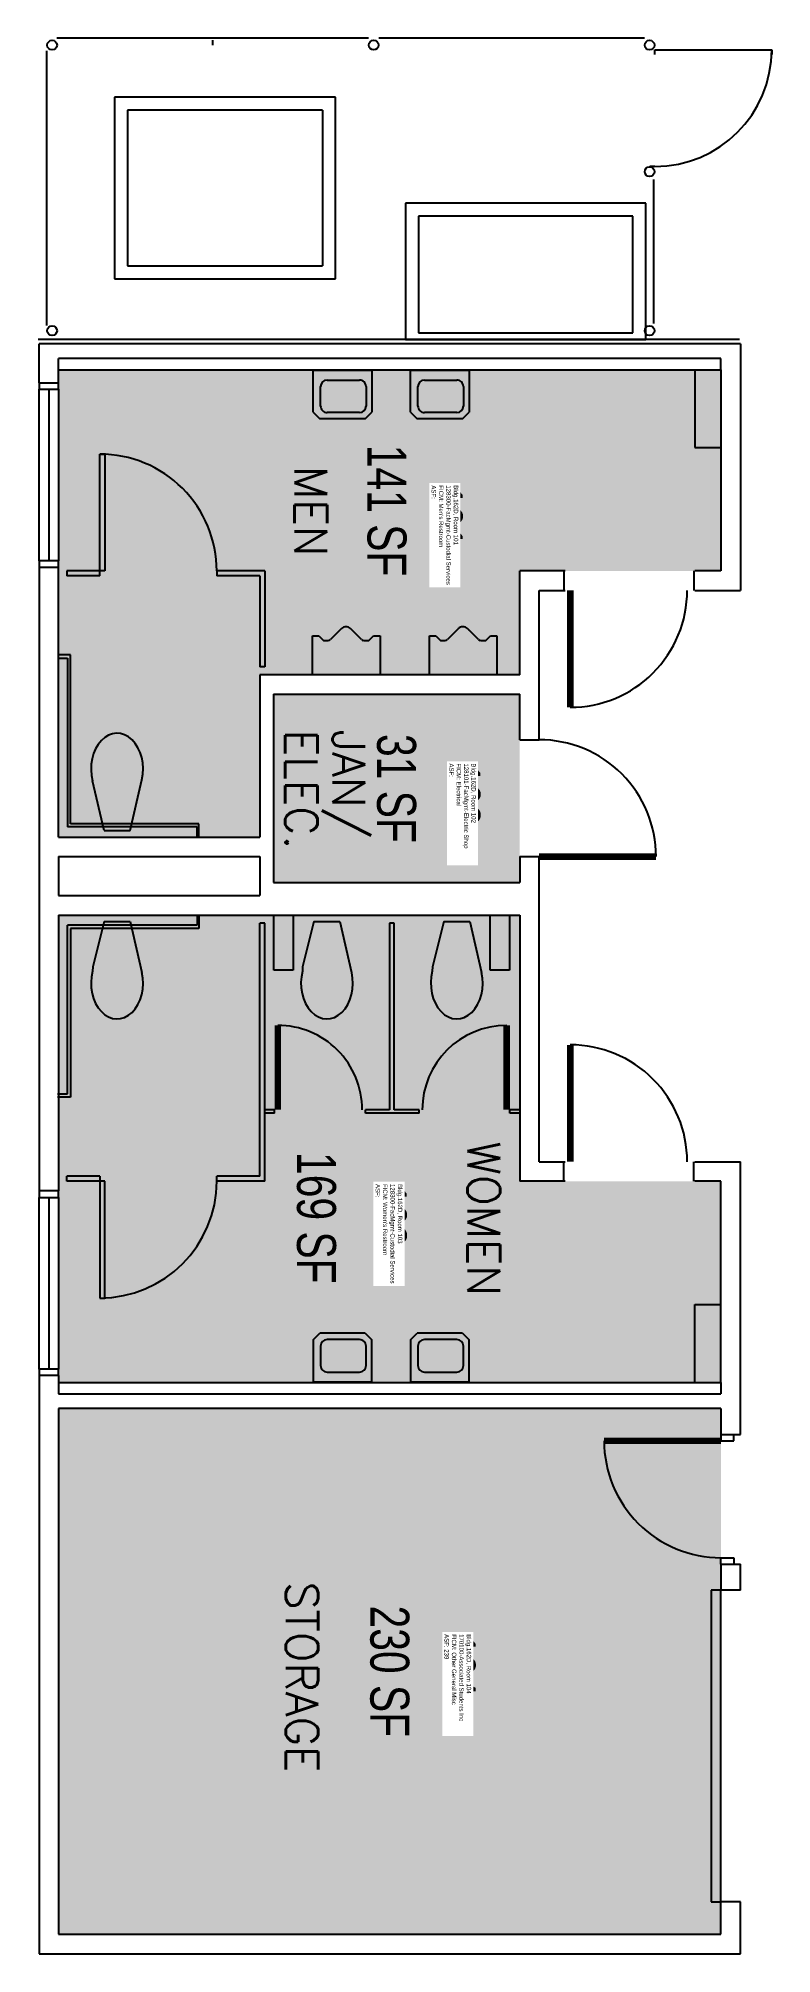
# Model space of a CAD drawing. Header units: inches. Extents: x 0 to 226, y 0 to 590.
import ezdxf
from ezdxf.enums import TextEntityAlignment as Align

# ---------------------------------------------------------------- set-up
doc = ezdxf.new("R2010")
doc.units = ezdxf.units.IN
doc.header["$LTSCALE"] = 10
doc.header["$MEASUREMENT"] = 0
for name, color, linetype in [('A-DOOR', 2, 'CONTINUOUS'), ('A-FLOR', 3, 'CONTINUOUS'), ('A-GLAZ', 1, 'CONTINUOUS'), ('A-IDEN-RNUM', 7, 'CONTINUOUS'), ('A-IDEN-SNUM', 4, 'CONTINUOUS'), ('A-IDEN-TEXT', 4, 'CONTINUOUS'), ('A-IDEN-VNUM', 4, 'CONTINUOUS'), ('A-SITE', 3, 'CONTINUOUS'), ('A-WALL', 5, 'CONTINUOUS'), ('AREA-TEXT', 3, 'CONTINUOUS'), ('Rooms-Category-Color', 7, 'CONTINUOUS'), ('Rooms-College-Color', 7, 'CONTINUOUS'), ('Rooms-Department-Color', 7, 'CONTINUOUS'), ('Rooms-Division-Color', 7, 'CONTINUOUS'), ('Rooms-Information', 7, 'CONTINUOUS')]:
    doc.layers.add(name, color=color, linetype=linetype)
doc.styles.add('CP_AREA', font='arial.ttf', dxfattribs={"height": 15})
doc.styles.add('CP_ROOMSNUMBER', font='arial.ttf', dxfattribs={"height": 1})
doc.styles.add('CP_ROOMVNUMBER', font='arial.ttf', dxfattribs={"width": 0.85, "height": 0.075})
doc.styles.add('ROOMFNUMBER', font='simplex', dxfattribs={"height": 0.833333})

msp = doc.modelspace()

# ---------------------------------------------------------------- hatches: boundary and pattern name
at = {"layer": 'Rooms-Category-Color', "true_color": 0xadadad}
for points in [[(148, 426), (210, 426), (210, 488), (6, 488.02), (6, 344), (68, 344), (68, 394), (148, 394)], [(72.19, 388), (148, 388), (148, 330), (72.19, 330)], [(148, 320), (6, 320), (6, 176), (210, 176), (210, 238), (148, 238)]]:
    msp.add_hatch(color=253, dxfattribs=at).paths.add_polyline_path(points)
at = {"layer": 'Rooms-Category-Color', "true_color": 0xfbafa2}
msp.add_hatch(color=21, dxfattribs=at).paths.add_polyline_path([(210, 168), (6, 168), (6, 6), (210, 6)])
at = {"layer": 'Rooms-College-Color', "true_color": 0xadadad}
for points in [[(148, 426), (210, 426), (210, 488), (6, 488.02), (6, 344), (68, 344), (68, 394), (148, 394)], [(72.19, 388), (148, 388), (148, 330), (72.19, 330)], [(148, 320), (6, 320), (6, 176), (210, 176), (210, 238), (148, 238)], [(210, 168), (6, 168), (6, 6), (210, 6)]]:
    msp.add_hatch(color=253, dxfattribs=at).paths.add_polyline_path(points)
at = {"layer": 'Rooms-Department-Color', "true_color": 0xacacac}
for points in [[(148, 426), (210, 426), (210, 488), (6, 488.02), (6, 344), (68, 344), (68, 394), (148, 394)], [(72.19, 388), (148, 388), (148, 330), (72.19, 330)], [(148, 320), (6, 320), (6, 176), (210, 176), (210, 238), (148, 238)]]:
    msp.add_hatch(color=253, dxfattribs=at).paths.add_polyline_path(points)
at = {"layer": 'Rooms-Department-Color', "true_color": 0x604aed}
msp.add_hatch(color=173, dxfattribs=at).paths.add_polyline_path([(210, 168), (6, 168), (6, 6), (210, 6)])
at = {"layer": 'Rooms-Division-Color', "true_color": 0xadadad}
for points in [[(148, 426), (210, 426), (210, 488), (6, 488.02), (6, 344), (68, 344), (68, 394), (148, 394)], [(72.19, 388), (148, 388), (148, 330), (72.19, 330)], [(148, 320), (6, 320), (6, 176), (210, 176), (210, 238), (148, 238)]]:
    msp.add_hatch(color=253, dxfattribs=at).paths.add_polyline_path(points)
at = {"layer": 'Rooms-Division-Color', "true_color": 0x604aed}
msp.add_hatch(color=173, dxfattribs=at).paths.add_polyline_path([(210, 168), (6, 168), (6, 6), (210, 6)])

# ---------------------------------------------------------------- linework, layer by layer
at = {"layer": 'A-DOOR', "ltscale": 6}
for p, q in [((210, 160), (210, 158)), ((214, 158), (214, 160)), ((210, 158), (214, 158)), ((210, 122), (214, 122)), ((210, 120), (210, 122)), ((214, 122), (214, 120)), ((207, 112), (207, 16)), ((210, 112), (207, 112)), ((210, 16), (210, 112)), ((207, 16), (210, 16))]:
    msp.add_line(p, q, dxfattribs=at)
at = {"layer": 'A-DOOR', "const_width": 2}
for points in [[(163.6, 384), (163.6, 420)], [(190, 338), (154, 338)], [(163.6, 280), (163.6, 244)], [(174, 158), (210, 158)]]:
    msp.add_lwpolyline(points, dxfattribs=at)
at = {"layer": 'A-DOOR', "ltscale": 6}
for centre, start, end in [((163.6, 420), 270.00019, 0.0002), ((154, 338), 0.0002, 90.0002), ((163.6, 244), 359.9998, 89.99981), ((210, 158), 180.00011, 270.00012)]:
    msp.add_arc(centre, 36, start, end, dxfattribs=at)
at = {"layer": 'A-FLOR', "ltscale": 12}
for p, q in [((84.42, 474.87), (84.42, 487.87)), ((84.42, 487.87), (102.42, 487.87)), ((88.67, 484.81), (98.67, 484.81)), ((102.42, 487.87), (102.42, 474.87)), ((114.42, 487.87), (132.42, 487.87)), ((114.42, 474.87), (114.42, 487.87)), ((118.67, 484.81), (128.67, 484.81)), ((132.42, 487.87), (132.42, 474.87)), ((86.67, 476.81), (86.67, 482.81)), ((100.67, 482.81), (100.67, 476.81)), ((116.67, 476.81), (116.67, 482.81)), ((130.67, 482.81), (130.67, 476.81)), ((84.42, 474.87), (86.42, 472.87)), ((100.42, 472.87), (86.42, 472.87)), ((98.67, 474.81), (88.67, 474.81)), ((100.42, 472.87), (102.42, 474.87)), ((114.42, 474.87), (116.42, 472.87)), ((130.42, 472.87), (116.42, 472.87)), ((128.67, 474.81), (118.67, 474.81)), ((130.42, 472.87), (132.42, 474.87)), ((93.11, 408.24), (89.74, 404.88)), ((99.3, 404.88), (95.94, 408.24)), ((129.11, 408.24), (125.74, 404.88)), ((135.3, 404.88), (131.94, 408.24)), ((84.18, 394), (84.18, 406)), ((84.18, 406), (86.18, 406)), ((86.18, 406), (87.59, 404.59)), ((87.59, 404.59), (89.04, 404.59)), ((100.01, 404.59), (101.59, 404.59)), ((101.59, 404.59), (103.01, 406)), ((103.01, 406), (105.01, 406)), ((105.01, 406), (105.01, 394)), ((120.18, 394), (120.18, 406)), ((120.18, 406), (122.18, 406)), ((122.18, 406), (123.59, 404.59)), ((123.59, 404.59), (125.04, 404.59)), ((136.01, 404.59), (137.59, 404.59)), ((137.59, 404.59), (139.01, 406)), ((139.01, 406), (141.01, 406)), ((141.01, 406), (141.01, 394)), ((105.01, 394), (84.18, 394)), ((141.01, 394), (120.18, 394)), ((20, 346), (16.47, 361.29)), ((28, 346), (31.63, 361.68)), ((20, 346), (28, 346)), ((20, 318), (16.51, 304.06)), ((20, 318), (28, 318)), ((28, 318), (31.63, 302.32)), ((84.63, 318), (81.14, 304.06)), ((84.63, 318), (92.63, 318)), ((92.63, 318), (96.25, 302.32)), ((124.63, 318), (121.14, 304.06)), ((124.63, 318), (132.63, 318)), ((132.63, 318), (136.25, 302.32)), ((16.5, 304.01), (16.47, 302.71)), ((81.13, 304.01), (81.09, 302.71)), ((121.13, 304.01), (121.09, 302.71)), ((84.42, 189.13), (86.42, 191.13)), ((84.42, 189.13), (84.42, 176.13)), ((100.42, 191.13), (86.42, 191.13)), ((98.67, 189.19), (88.67, 189.19)), ((100.42, 191.13), (102.42, 189.13)), ((102.42, 176.13), (102.42, 189.13)), ((114.42, 189.13), (116.42, 191.13)), ((114.42, 189.13), (114.42, 176.13)), ((130.42, 191.13), (116.42, 191.13)), ((128.67, 189.19), (118.67, 189.19)), ((130.42, 191.13), (132.42, 189.13)), ((132.42, 176.13), (132.42, 189.13)), ((86.67, 187.19), (86.67, 181.19)), ((100.67, 181.19), (100.67, 187.19)), ((116.67, 187.19), (116.67, 181.19)), ((130.67, 181.19), (130.67, 187.19)), ((88.67, 179.19), (98.67, 179.19)), ((118.67, 179.19), (128.67, 179.19)), ((84.42, 176.13), (102.42, 176.13)), ((114.42, 176.13), (132.42, 176.13))]:
    msp.add_line(p, q, dxfattribs=at)
at = {"layer": 'A-FLOR', "ltscale": 14}
for p, q in [((202, 488), (202, 464)), ((18.69, 426), (18.69, 462)), ((18.69, 462), (20.19, 462)), ((20.19, 462), (20.19, 426)), ((202, 464), (210, 464)), ((8.5, 426), (8.5, 424.5)), ((18.69, 426), (8.5, 426)), ((18.69, 424.5), (18.69, 426)), ((20.19, 426), (18.69, 426)), ((69.5, 426), (54.69, 426)), ((54.69, 426), (54.69, 424.5)), ((69.5, 426), (69.5, 396.5)), ((18.69, 424.5), (8.5, 424.5)), ((68, 424.5), (54.69, 424.5)), ((68, 424.5), (68, 396.5)), ((9.69, 400.12), (5.69, 400.12)), ((5.69, 399.12), (8.69, 399.12)), ((8.69, 399.12), (8.69, 347.12)), ((9.69, 348.12), (9.69, 400.12)), ((69.5, 396.5), (68, 396.5)), ((48.69, 347.12), (8.69, 347.12)), ((49.19, 348.12), (9.69, 348.12)), ((48.69, 344.12), (48.69, 347.12)), ((49.19, 344.12), (49.19, 348.12)), ((48.69, 319.88), (48.69, 316.87)), ((49.19, 319.88), (49.19, 315.87)), ((48.69, 316.87), (8.69, 316.87)), ((8.69, 264.87), (8.69, 316.87)), ((49.19, 315.87), (9.69, 315.87)), ((9.69, 315.87), (9.69, 263.88)), ((68, 239.5), (68, 317.5)), ((69.5, 317.5), (68, 317.5)), ((69.5, 238), (69.5, 317.5)), ((107.88, 317.5), (107.88, 260)), ((109.38, 317.5), (107.88, 317.5)), ((109.38, 260), (109.38, 317.5)), ((5.69, 264.87), (8.69, 264.87)), ((9.69, 263.88), (5.69, 263.88)), ((72.5, 260), (69.49, 260)), ((72.5, 259), (72.5, 260)), ((100.5, 259), (100.5, 260)), ((107.88, 260), (100.5, 260)), ((117, 260), (109.38, 260)), ((117, 259), (117, 260)), ((145, 259), (145, 260)), ((148, 260), (145, 260)), ((72.5, 259), (69.49, 259)), ((117, 259), (100.5, 259)), ((147.99, 259), (145, 259)), ((8.5, 238), (8.5, 239.5)), ((18.69, 239.5), (8.5, 239.5)), ((18.69, 238), (8.5, 238)), ((18.69, 239.5), (18.69, 238)), ((18.69, 238), (18.69, 202)), ((20.19, 238), (18.69, 238)), ((20.19, 202), (20.19, 238)), ((68, 239.5), (54.69, 239.5)), ((54.69, 238), (54.69, 239.5)), ((69.5, 238), (54.69, 238)), ((18.69, 202), (20.19, 202)), ((202, 176), (202, 200)), ((202, 200), (210, 200))]:
    msp.add_line(p, q, dxfattribs=at)
at = {"layer": 'A-FLOR', "ltscale": 4}
for p, q in [((72.24, 303.02), (72.24, 320.02)), ((78.24, 320.02), (78.24, 303.02)), ((138.87, 303.02), (138.87, 320.02)), ((144.87, 320.02), (144.87, 303.02)), ((78.24, 303.02), (72.24, 303.02)), ((144.87, 303.02), (138.87, 303.02))]:
    msp.add_line(p, q, dxfattribs=at)
at = {"layer": 'A-FLOR', "ltscale": 14, "const_width": 2}
for points in [[(73.5, 286), (73.5, 260)], [(144, 286), (144, 260)]]:
    msp.add_lwpolyline(points, dxfattribs=at)
at = {"layer": 'A-FLOR', "ltscale": 12}
for centre, radius, start, end in [((88.67, 482.81), 2, 90.00001, 180), ((98.67, 482.81), 2, 0, 90.00001), ((118.67, 482.81), 2, 90.00001, 180), ((128.67, 482.81), 2, 0, 90.00001), ((88.67, 476.81), 2, 180, 270.00001), ((98.67, 476.81), 2, 270, 0), ((118.67, 476.81), 2, 180, 270.00001), ((128.67, 476.81), 2, 270, 0), ((94.52, 406.83), 2, 45, 135.00001), ((94.52, 405.41), 3, 45, 48.05456), ((130.52, 406.83), 2, 45, 135.00001), ((130.52, 405.41), 3, 45, 48.05456), ((89.04, 405.59), 1, 270, 315), ((100.01, 405.59), 1, 225.00002, 270.00001), ((99.8, 405.09), 0.5, 225.00002, 270.00001), ((125.04, 405.59), 1, 270, 315), ((136.01, 405.59), 1, 225.00002, 270.00001), ((135.8, 405.09), 0.5, 225.00002, 270.00001), ((88.67, 187.19), 2, 90.00001, 180), ((98.67, 187.19), 2, 0, 90.00001), ((118.67, 187.19), 2, 90.00001, 180), ((128.67, 187.19), 2, 0, 90.00001), ((88.67, 181.19), 2, 180, 270.00001), ((98.67, 181.19), 2, 270, 0), ((118.67, 181.19), 2, 180, 270.00001), ((128.67, 181.19), 2, 270, 0)]:
    msp.add_arc(centre, radius, start, end, dxfattribs=at)
at = {"layer": 'A-FLOR', "ltscale": 14}
for centre, radius, start, end in [((18.69, 426), 36, 0, 90.00001), ((73.5, 260), 26, 0, 90.00001), ((144, 260), 26, 90.00001, 180), ((18.69, 238), 36, 270, 0)]:
    msp.add_arc(centre, radius, start, end, dxfattribs=at)
at = {"layer": 'A-FLOR', "ltscale": 12}
for centre, major_axis, start_param, end_param in [((24, 365), (0, 11), 4.40578, 8.197632), ((24, 299), (0, -11), 4.368739, 8.160591), ((88.63, 299), (0, -11), 4.368739, 8.160591), ((128.63, 299), (0, -11), 4.368739, 8.160591)]:
    msp.add_ellipse(centre, major_axis=major_axis, ratio=0.727273, start_param=start_param, end_param=end_param, dxfattribs=at)
at = {"layer": 'A-GLAZ', "ltscale": 14}
for p, q in [((0, 484), (0, 482)), ((6, 482), (6, 484)), ((0, 429.13), (0, 482)), ((0, 482), (6, 482)), ((6, 482), (6, 429.13)), ((6, 429.13), (0, 429.13)), ((0, 429.13), (0, 427.13)), ((6, 427.13), (6, 429.13)), ((0, 235), (0, 233)), ((0, 180.13), (0, 233)), ((0, 233), (6, 233)), ((6, 233), (6, 235)), ((6, 233), (6, 180.13)), ((6, 180.13), (0, 180.13)), ((0, 180.13), (0, 178.13)), ((6, 178.13), (6, 180.13))]:
    msp.add_line(p, q, dxfattribs=at)
at = {"layer": 'A-GLAZ'}
for p, q in [((3, 482), (3, 429.13)), ((3, 233), (3, 180.13))]:
    msp.add_line(p, q, dxfattribs=at)
at = {"layer": 'A-SITE', "ltscale": 12}
for p, q in [((101.49, 590.1), (5.49, 590.1)), ((2.24, 586.23), (2.24, 501.6)), ((186.49, 590.1), (104.62, 590.1)), ((189.62, 586.6), (225.62, 586.6)), ((189.24, 546.6), (189.24, 502.23))]:
    msp.add_line(p, q, dxfattribs=at)
at = {"layer": 'A-SITE', "ltscale": 8}
for p, q in [((53.37, 589.48), (53.37, 587.98)), ((53.37, 589.48), (53.37, 587.98)), ((189.62, 585.1), (189.62, 586.6)), ((225.62, 586.6), (225.62, 585.1)), ((91.24, 572), (23.24, 572)), ((23.24, 572), (23.24, 516)), ((87.24, 568), (27.24, 568)), ((27.24, 568), (27.24, 520)), ((87.24, 568), (87.24, 520)), ((91.24, 516), (91.24, 572)), ((189.62, 550.6), (188.12, 550.6)), ((186.87, 539.35), (112.87, 539.35)), ((112.87, 539.35), (112.87, 497.35)), ((186.87, 497.35), (186.87, 539.35)), ((182.87, 535.35), (116.87, 535.35)), ((116.87, 535.35), (116.87, 499.35)), ((182.87, 499.35), (182.87, 535.35)), ((27.24, 520), (87.24, 520)), ((23.24, 516), (91.24, 516)), ((215.74, 497.35), (-0.26, 497.35)), ((112.87, 497.35), (186.87, 497.35)), ((116.87, 499.35), (182.87, 499.35))]:
    msp.add_line(p, q, dxfattribs=at)
for centre in [(4, 588), (103, 588), (188, 588), (188, 549), (4, 500), (188, 500)]:
    msp.add_circle(centre, 1.5, dxfattribs=at)
msp.add_arc((189.62, 586.6), 36, 270, 0, dxfattribs=at)
at = {"layer": 'A-WALL', "ltscale": 6}
for p, q in [((216, 496), (0, 496)), ((0, 484), (0, 496)), ((216, 496), (216, 420)), ((210, 491.5), (6, 491.5)), ((6, 488), (6, 491.5)), ((210, 488), (210, 491.5)), ((0, 484), (6, 484)), ((6, 488), (210, 488)), ((6, 484), (6, 488)), ((210, 488), (210, 426)), ((0, 427.13), (0, 235)), ((0, 427.13), (6, 427.13)), ((6, 344), (6, 427.13)), ((148, 394), (148, 426)), ((162, 426), (148, 426)), ((161.6, 426), (161.6, 420)), ((210, 426), (202, 426)), ((154, 374), (154, 420)), ((154, 420), (162, 420)), ((202, 420), (216, 420)), ((68, 394), (68, 344)), ((148, 394), (68, 394)), ((72.19, 388), (72.19, 330)), ((72.19, 388), (148, 388)), ((148, 374), (148, 388)), ((148, 374), (154, 374)), ((6, 344), (68, 344)), ((6, 338), (68, 338)), ((6, 338), (6, 326)), ((68, 338), (68, 326)), ((148, 338), (154, 338)), ((148, 338), (148, 330)), ((154, 244), (154, 338)), ((6, 326), (68, 326)), ((72.19, 330), (148, 330)), ((6, 320), (148, 320)), ((6, 320), (6, 235)), ((148, 320), (148, 238)), ((154, 244), (162, 244)), ((161.6, 238), (161.6, 244)), ((201.6, 238), (201.6, 244)), ((202, 244), (216, 244)), ((216, 160), (216, 244)), ((162, 238), (148, 238)), ((210, 238), (202, 238)), ((210, 176), (210, 238)), ((6, 235), (0, 235)), ((0, 178.13), (0, 0)), ((6, 178.13), (0, 178.13)), ((6, 178.13), (6, 176)), ((6, 176), (210, 176)), ((6, 176), (6, 172.5)), ((6, 172.5), (210, 172.5)), ((210, 176), (210, 172.5)), ((210, 168), (6, 168)), ((6, 168), (6, 6)), ((210, 168), (210, 160)), ((210, 160), (216, 160)), ((210, 120), (216, 120)), ((210, 120), (210, 112)), ((216, 112), (216, 120)), ((216, 112), (210, 112)), ((210, 6), (210, 16)), ((216, 16), (210, 16)), ((216, 0), (216, 16)), ((6, 6), (210, 6)), ((0, 0), (216, 0))]:
    msp.add_line(p, q, dxfattribs=at)
at = {"layer": 'A-WALL', "ltscale": 72}
msp.add_line((201.6, 426), (201.6, 420), dxfattribs=at)
at = {"layer": 'A-WALL'}
msp.add_line((0, 0), (1, 0), dxfattribs=at)
msp.add_line((0, 0), (1, 0), dxfattribs=at)

# ---------------------------------------------------------------- texts
at = {"layer": 'A-IDEN-RNUM', "style": 'CP_ROOMSNUMBER'}
for s, p in [('0101-00', (124.31, 443.3)), ('0102-00', (130.63, 357.56)), ('0103-00', (106.68, 227.84)), ('0104-00', (128.73, 89.5))]:
    msp.add_text(s, height=0.36, rotation=0, dxfattribs=at).set_placement(p)
at = {"layer": 'A-IDEN-SNUM', "style": 'CP_ROOMSNUMBER'}
for s, p in [('162D010100', (124.31, 443.3)), ('162D010200', (130.63, 357.56)), ('162D010300', (106.68, 227.84)), ('162D010400', (128.73, 89.5))]:
    msp.add_text(s, height=0.36, rotation=0, dxfattribs=at).set_placement(p)
at = {"layer": 'A-IDEN-TEXT', "ltscale": 345, "style": 'ROOMFNUMBER'}
for s, p in [('MEN', (78.69, 458.34)), ('WOMEN', (131.95, 250.21)), ('STORAGE', (75.97, 114.58))]:
    msp.add_text(s, height=10, rotation=270, dxfattribs=at).set_placement(p)
at = {"layer": 'A-IDEN-TEXT', "insert": (100.37, 377.08), "char_height": 10, "attachment_point": 1, "rotation": 270, "line_spacing_factor": 0.875417, "style": 'ROOMFNUMBER'}
msp.add_mtext('JAN/\\PELEC.', dxfattribs=at)
at = {"layer": 'A-IDEN-VNUM', "style": 'CP_ROOMVNUMBER', "width": 0.85}
for s, p in [('101', (120.83, 452.38)), ('102', (126.28, 366.7)), ('103', (103.6, 237.12)), ('104', (124.81, 98.45))]:
    msp.add_text(s, height=9.6, rotation=270, dxfattribs=at).set_placement(p)
at = {"layer": 'AREA-TEXT', "style": 'CP_AREA', "width": 0.75}
for s, p in [('141 SF', (107.13, 444.6)), ('31 SF', (110.09, 359)), ('169 SF', (85.42, 226.71)), ('230 SF', (108, 87))]:
    msp.add_text(s, height=12, rotation=270, dxfattribs=at).set_placement(p, align=Align.MIDDLE_CENTER)

# ---------------------------------------------------------------- next in the draw order: texts
at = {"layer": 'Rooms-Information', "char_height": 1.3714, "width": 30.72, "attachment_point": 7, "rotation": 270, "style": 'CP_ROOMVNUMBER', "bg_fill": 3, "box_fill_scale": 1.5, "bg_fill_color": 256, "bg_fill_true_color": 13158600, "bg_fill_transparency": 0}
for s, insert in [("Bldg.162D, Room 101^M^J128300-FacMgmt-Custodial Services^M^JFICM: Men's Restroom^M^JASF: ", (120.83, 452.38)), ('Bldg.162D, Room 102^M^J128101-FacMgmt-Electric Shop^M^JFICM: Electrical^M^JASF: ', (126.28, 366.7)), ("Bldg.162D, Room 103^M^J128300-FacMgmt-Custodial Services^M^JFICM: Women's Restroom^M^JASF: ", (103.6, 237.12)), ('Bldg.162D, Room 104^M^J170100-Associated Students Inc^M^JFICM: Other General Misc^M^JASF: 239', (124.81, 98.45))]:
    msp.add_mtext(s, dxfattribs=dict(at, insert=insert))

doc.saveas('drawing.dxf')
